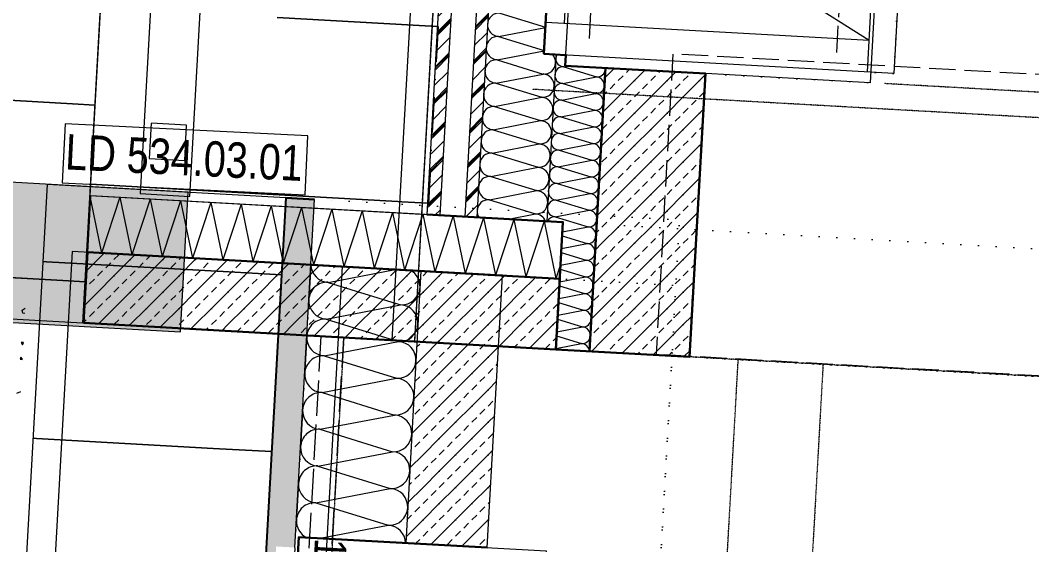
# Model space of a CAD drawing. Header units: metres. Extents: x -19025 to 34897, y -14024 to 26069.
# Drawn here: x -11640 to -8782, y 16683 to 18165 of the extents above; entities that cross this region are included whole.
import ezdxf
from ezdxf.enums import TextEntityAlignment as Align

# ---------------------------------------------------------------- set-up
doc = ezdxf.new("R2010")
doc.units = ezdxf.units.M
doc.header["$MEASUREMENT"] = 0
doc.set_wipeout_variables(frame=1)
for name, pattern in [('Punktlinie weit', [0.05, 0, -0.05]), ('Strichlinie eng', [0.1, 0.075, -0.025]), ('Strichlinie mittel', [0.15, 0.1, -0.05]), ('Untersicht', [0.125, 0.1, -0.025]), ('Wipeout_Contour', [1, 0, -1]), ('zz_Gebäudefluchtlinie', [0.2, 0.1, -0.05, 0, -0.05])]:
    doc.linetypes.add(name, pattern=pattern)
for name, color, linetype in [('110 Wand Aussen', 7, 'Continuous'), ('130 Wand Innen', 7, 'Continuous'), ('140 Bruestung Attika', 7, 'Continuous'), ('220 Bodenaufbau', 7, 'Continuous'), ('310 Dachkonstruktion massiv', 7, 'Continuous'), ('520 Post', 7, 'Continuous'), ('530 Küche', 7, 'Continuous'), ('930 Beschriftung Allgemein', 7, 'Continuous'), ('936 Beschriftung PP', 7, 'Continuous'), ('937 Beschriftung Detail', 7, 'Continuous'), ('938 Beschriftung Statik', 7, 'Continuous'), ('Neubau_130 Wand Innen', 7, 'Continuous')]:
    doc.layers.add(name, color=color, linetype=linetype)
doc.styles.add('ERSTELLTER_STIL_1', font='ARIALN.TTF')
doc.styles.add('ERSTELLTER_STIL_9', font='arial.ttf', dxfattribs={"width": 0.8})
pattern_1 = [(45, (0, 0), (-0.04596194, 0.04596194), [0.0195, -0.013]), (45, (-0.02298, 0.02298), (-0.04596194, 0.04596194), [0.065, 0])]
pattern_2 = [(225, (-0.0023, 0.0023), (-0.04596194, 0.04596194), []), (225, (0, 0), (-0.04596194, 0.04596194), []), (225, (0.0023, -0.0023), (-0.04596194, 0.04596194), []), (225, (-0.068943, -0.02298), (-0.02298097, 0.02298097), [])]

# ---------------------------------------------------------------- blocks, each defined once
blk = doc.blocks.new('Decke_1_1', base_point=(-12.5417, 13.2338))
at = {"layer": '220 Bodenaufbau', "color": 7, "linetype": 'Continuous', "lineweight": 13, "flags": 128}
blk.add_lwpolyline([(-2.3698, 16.6251), (-2.1874, 19.881), (-1.9359, 19.8669), (-1.6772, 24.4846), (-1.1455, 24.4548), (-0.9662, 27.6549), (-2.8954, 27.632), (-11.9163, 28.0447), (-12.2686, 21.76), (-12.482, 21.772), (-12.74, 17.1693)], dxfattribs=at)
blk = doc.blocks.new('Herdblock[23]_1', base_point=(-9.1512, 22.2379))
at = {"layer": '530 Küche', "color": 8, "linetype": 'Strichlinie eng', "lineweight": 5}
for p, q in [((-11.5475, 22.3722), (-11.5951, 21.5236)), ((-9.1512, 22.2379), (-11.5475, 22.3722)), ((-9.1512, 22.2379), (-9.1988, 21.3892)), ((-10.3293, 21.9484), (-10.3187, 22.1381)), ((-10.3187, 22.1381), (-10.0591, 22.1235)), ((-10.0591, 22.1235), (-10.0697, 21.9338)), ((-9.8594, 22.1123), (-9.87, 21.9226)), ((-9.5998, 22.0978), (-9.8594, 22.1123)), ((-9.6104, 21.9081), (-9.5998, 22.0978)), ((-10.0316, 22.0769), (-10.0501, 21.7475)), ((-9.8919, 22.0691), (-10.0316, 22.0769)), ((-9.9103, 21.7396), (-9.8919, 22.0691)), ((-10.0128, 22.0558), (-10.029, 21.7663)), ((-9.9728, 22.0536), (-10.0128, 22.0558)), ((-9.9891, 21.7641), (-9.9728, 22.0536)), ((-9.9529, 22.0525), (-9.9691, 21.7629)), ((-9.9129, 22.0502), (-9.9529, 22.0525)), ((-9.9292, 21.7607), (-9.9129, 22.0502)), ((-10.0697, 21.9338), (-10.3293, 21.9484)), ((-9.87, 21.9226), (-9.6104, 21.9081)), ((-10.3315, 21.9085), (-10.3422, 21.7188)), ((-10.0719, 21.8939), (-10.3315, 21.9085)), ((-10.0826, 21.7042), (-10.0719, 21.8939)), ((-9.8829, 21.693), (-9.8723, 21.8827)), ((-9.8723, 21.8827), (-9.6127, 21.8682)), ((-9.6127, 21.8682), (-9.6233, 21.6785)), ((-10.029, 21.7663), (-9.9891, 21.7641)), ((-9.9691, 21.7629), (-9.9292, 21.7607)), ((-10.0501, 21.7475), (-9.9103, 21.7396)), ((-10.3422, 21.7188), (-10.0826, 21.7042)), ((-9.6233, 21.6785), (-9.8829, 21.693)), ((-9.1988, 21.3892), (-11.5951, 21.5236))]:
    blk.add_line(p, q, dxfattribs=at)
at = {"layer": '530 Küche', "color": 8, "linetype": 'Strichlinie eng', "lineweight": 5, "flags": 128}
blk.add_lwpolyline([(-9.5576, 22.1355), (-10.3564, 22.1803), (-10.3843, 21.6811), (-9.5856, 21.6363)], close=True, dxfattribs=at)
blk = doc.blocks.new('Unterschrank Einzeltür 24[60]_1', base_point=(-11.0254, 23.4502))
at = {"layer": '530 Küche', "color": 8, "linetype": 'Strichlinie eng', "lineweight": 5}
for p, q in [((-11.7243, 23.4893), (-11.7858, 22.3911)), ((-11.0254, 23.4502), (-11.0869, 22.3519))]:
    blk.add_line(p, q, dxfattribs=at)
blk = doc.blocks.new('Wand_12_1', base_point=(-12.4774, 21.5715))
at = {"layer": 'Neubau_130 Wand Innen', "color": 8, "linetype": 'Untersicht', "lineweight": 13, "flags": 128}
for points in [[(-12.5423, 21.5751), (-12.7779, 17.3718)], [(-12.713, 17.3681), (-12.4774, 21.5715)], [(-12.4774, 21.5715), (-12.5423, 21.5751)], [(-12.713, 17.3681), (-12.7779, 17.3718)]]:
    blk.add_lwpolyline(points, dxfattribs=at)
blk = doc.blocks.new('Wand_81_1', base_point=(-12.2772, 21.5603))
at = {"color": 254, "linetype": 'Wipeout_Contour', "lineweight": 0, "ltscale": 103.857072}
blk.add_wipeout([(-12.1934, 24.2113), (-12.3421, 21.5639), (-12.2772, 21.5603), (-12.1285, 24.2076)], dxfattribs=at).dxf.layer = '130 Wand Innen'
at = {"layer": '130 Wand Innen', "color": 7, "linetype": 'Continuous', "lineweight": 13, "flags": 128}
for points in [[(-11.9718, 28.157), (-12.3421, 21.5639)], [(-12.2772, 21.5603), (-12.1285, 24.2076)], [(-12.3421, 21.5639), (-12.2772, 21.5603)]]:
    blk.add_lwpolyline(points, dxfattribs=at)
blk = doc.blocks.new('Wand_145_1', base_point=(-11.7824, 21.5325))
at = {"layer": '110 Wand Aussen', "color": 255, "linetype": 'Punktlinie weit', "lineweight": 13, "flags": 128}
for points in [[(-11.7623, 21.8919), (-11.7712, 21.7322)], [(-9.8838, 21.7866), (-11.7623, 21.8919)], [(-9.8838, 21.7866), (-9.8928, 21.6269)], [(-11.7712, 21.7322), (-11.7824, 21.5325)], [(-9.8928, 21.6269), (-9.904, 21.4272)], [(-11.7824, 21.5325), (-9.904, 21.4272)]]:
    blk.add_lwpolyline(points, dxfattribs=at)
blk = doc.blocks.new('*X642')
at = {"layer": '110 Wand Aussen', "color": 7, "linetype": 'Continuous', "lineweight": 5}
for p, q in [((-13.1935, 21.961), (-13.162, 21.8101)), ((-13.1102, 21.9675), (-13.162, 21.8101)), ((-13.1102, 21.9675), (-13.0764, 21.8053)), ((-13.0246, 21.9627), (-13.0764, 21.8053)), ((-13.0246, 21.9627), (-12.9908, 21.8005)), ((-12.939, 21.9579), (-12.9908, 21.8005)), ((-12.939, 21.9579), (-12.9052, 21.7957)), ((-12.8534, 21.9531), (-12.9052, 21.7957)), ((-12.8534, 21.9531), (-12.8196, 21.7909)), ((-12.7678, 21.9483), (-12.8196, 21.7909)), ((-12.7678, 21.9483), (-12.734, 21.7861)), ((-12.6822, 21.9435), (-12.734, 21.7861)), ((-12.6822, 21.9435), (-12.6483, 21.7813)), ((-12.5966, 21.9387), (-12.6483, 21.7813)), ((-12.5966, 21.9387), (-12.5627, 21.7765)), ((-12.511, 21.9339), (-12.5627, 21.7765)), ((-12.511, 21.9339), (-12.4771, 21.7717)), ((-12.4254, 21.9291), (-12.4771, 21.7717)), ((-12.4254, 21.9291), (-12.3915, 21.7669)), ((-12.3398, 21.9243), (-12.3915, 21.7669)), ((-12.3398, 21.9243), (-12.3059, 21.7621)), ((-12.2541, 21.9195), (-12.3059, 21.7621)), ((-12.2541, 21.9195), (-12.2203, 21.7573)), ((-12.1685, 21.9147), (-12.2203, 21.7573)), ((-12.1685, 21.9147), (-12.1347, 21.7525)), ((-12.0829, 21.9099), (-12.1347, 21.7525)), ((-12.0829, 21.9099), (-12.0491, 21.7477)), ((-11.9973, 21.9051), (-12.0491, 21.7477)), ((-11.9973, 21.9051), (-11.9635, 21.7429)), ((-11.9117, 21.9003), (-11.9635, 21.7429)), ((-11.9117, 21.9003), (-11.8779, 21.7381)), ((-11.865, 21.7773), (-11.8779, 21.7381))]:
    blk.add_line(p, q, dxfattribs=at)
blk = doc.blocks.new('Wand_151_1', base_point=(-13.213, 21.6127))
at = {"layer": '110 Wand Aussen', "linetype": 'Continuous', "lineweight": 0, "true_color": 0x000000}
h = blk.add_hatch(dxfattribs=at)
h.set_pattern_fill('BETON__BEWEHRT_SN46_0001', color=18, style=0, pattern_type=2)
h.set_pattern_definition(pattern_1)
h.paths.add_polyline_path([(-11.8672, 21.7375), (-13.2018, 21.8124), (-13.213, 21.6127), (-11.8784, 21.5379)])
at = {"layer": '110 Wand Aussen', "color": 7, "linetype": 'Continuous', "lineweight": 30}
blk.add_line((-11.8672, 21.7375), (-13.2018, 21.8124), dxfattribs=at)
at = {"layer": '110 Wand Aussen', "color": 7, "linetype": 'Continuous', "lineweight": 13, "flags": 128}
for points in [[(-13.1929, 21.9721), (-13.2018, 21.8124)], [(-11.8582, 21.8973), (-13.1929, 21.9721)], [(-11.8582, 21.8973), (-11.8672, 21.7375)]]:
    blk.add_lwpolyline(points, dxfattribs=at)
at = {"layer": '110 Wand Aussen', "color": 7, "linetype": 'Continuous', "lineweight": 30, "flags": 128}
for points in [[(-13.2018, 21.8124), (-13.213, 21.6127)], [(-11.8672, 21.7375), (-11.8784, 21.5379)], [(-13.213, 21.6127), (-11.8784, 21.5379)]]:
    blk.add_lwpolyline(points, dxfattribs=at)
at = {"layer": '110 Wand Aussen', "color": 7, "lineweight": 30}
blk.add_blockref('*X642', (0, 0), dxfattribs=at)
blk = doc.blocks.new('*X657')
at = {"layer": '310 Dachkonstruktion massiv', "color": 8, "linetype": 'Continuous', "lineweight": 5}
for p, q in [((-13.7429, 22.2596), (-13.2437, 22.2316)), ((-13.2437, 22.2316), (-13.7429, 22.2596)), ((-13.2437, 22.2316), (-13.1807, 22.2281)), ((-13.1807, 22.2281), (-13.2437, 22.2316)), ((-13.7709, 21.7604), (-13.2716, 21.7324)), ((-13.2716, 21.7324), (-13.7709, 21.7604)), ((-13.2716, 21.7324), (-13.2086, 21.7288)), ((-13.2086, 21.7288), (-13.2716, 21.7324))]:
    blk.add_line(p, q, dxfattribs=at)
blk = doc.blocks.new('Dachfläche_29_1', base_point=(-13.2152, 21.6128))
at = {"layer": '310 Dachkonstruktion massiv', "color": 7, "linetype": 'Continuous', "lineweight": 13, "flags": 128}
blk.add_lwpolyline([(-14.3973, 28.1581), (-14.7391, 22.0587), (-14.0402, 22.0195), (-14.0604, 21.6602), (-13.2152, 21.6128), (-12.8522, 28.0874)], close=True, dxfattribs=at)
at = {"layer": '310 Dachkonstruktion massiv', "color": 7, "linetype": 'Continuous', "lineweight": 13}
blk.add_blockref('*X657', (0, 0), dxfattribs=at)
blk = doc.blocks.new('*X708')
at = {"layer": '310 Dachkonstruktion massiv', "color": 7, "linetype": 'Continuous', "lineweight": 13}
for p, q in [((-12.5215, 21.7273), (-12.3319, 21.7636)), ((-12.5215, 21.7273), (-12.3169, 21.6638)), ((-12.5273, 21.6236), (-12.3169, 21.6638)), ((-12.5273, 21.6236), (-12.3227, 21.5601)), ((-12.5331, 21.5198), (-12.3227, 21.5601)), ((-12.5331, 21.5198), (-12.3285, 21.4563)), ((-12.5389, 21.4161), (-12.3285, 21.4563)), ((-12.5389, 21.4161), (-12.3343, 21.3525)), ((-12.5448, 21.3123), (-12.3343, 21.3525)), ((-12.5448, 21.3123), (-12.3401, 21.2488)), ((-12.5506, 21.2085), (-12.3401, 21.2488)), ((-12.5506, 21.2085), (-12.346, 21.145)), ((-12.5564, 21.1048), (-12.346, 21.145)), ((-12.5564, 21.1048), (-12.3518, 21.0413)), ((-12.5446, 21.0044), (-12.3518, 21.0413))]:
    blk.add_line(p, q, dxfattribs=at)
for centre, start, end in [((-12.5186, 21.7792), 182.4777, 266.7915), ((-12.314, 21.7157), 356.7915, 61.0707), ((-12.5244, 21.6755), 86.7915, 176.7915), ((-12.314, 21.7157), 266.7915, 356.7915), ((-12.5244, 21.6755), 176.7915, 266.7915), ((-12.3198, 21.6119), 356.7915, 86.7915), ((-12.5302, 21.5717), 86.7915, 176.7915), ((-12.3198, 21.6119), 266.7915, 356.7915), ((-12.5302, 21.5717), 176.7915, 266.7915), ((-12.3256, 21.5082), 356.7915, 86.7915), ((-12.536, 21.4679), 86.7915, 176.7915), ((-12.3256, 21.5082), 266.7915, 356.7915), ((-12.536, 21.4679), 176.7915, 266.7915), ((-12.3314, 21.4044), 356.7915, 86.7915), ((-12.5418, 21.3642), 86.7915, 176.7915), ((-12.3314, 21.4044), 266.7915, 356.7915), ((-12.5418, 21.3642), 176.7915, 266.7915), ((-12.3372, 21.3007), 356.7915, 86.7915), ((-12.5477, 21.2604), 86.7915, 176.7915), ((-12.3372, 21.3007), 266.7915, 356.7915), ((-12.5477, 21.2604), 176.7915, 266.7915), ((-12.343, 21.1969), 356.7915, 86.7915), ((-12.5535, 21.1567), 86.7915, 176.7915), ((-12.343, 21.1969), 266.7915, 356.7915), ((-12.5535, 21.1567), 176.7915, 266.7915), ((-12.3489, 21.0931), 356.7915, 86.7915), ((-12.5593, 21.0529), 86.7915, 176.7915), ((-12.3489, 21.0931), 266.7915, 356.7915), ((-12.5593, 21.0529), 176.7915, 243.1928), ((-12.3547, 20.9894), 1.5886, 86.7915)]:
    blk.add_arc(centre, 0.052, start, end, dxfattribs=at)
blk = doc.blocks.new('Einfache Dachfensteröffnung_27')
at = {"layer": '310 Dachkonstruktion massiv', "linetype": 'Continuous', "lineweight": 0}
for p, q in [((1.2199, 0.7), (-1.2199, 0.7)), ((-1.2199, 0.7), (-1.2199, 0)), ((1.2199, 0), (1.2199, 0.7)), ((-1.2199, 0), (1.2199, 0))]:
    blk.add_line(p, q, dxfattribs=at)
blk = doc.blocks.new('Dachfläche_38_1', base_point=(-13.2452, 21.8148))
at = {"layer": '310 Dachkonstruktion massiv', "linetype": 'Continuous', "lineweight": 0, "true_color": 0x000000}
h = blk.add_hatch(dxfattribs=at)
h.set_pattern_fill('BETON__BEWEHRT_SN46_0001', color=18, style=0, pattern_type=2)
h.set_pattern_definition(pattern_1)
h.paths.add_polyline_path([(-12.3026, 20.9908), (-12.072, 20.9779), (-12.0289, 21.7466), (-12.2595, 21.7595)])
at = {"layer": '310 Dachkonstruktion massiv', "color": 7, "linetype": 'Continuous', "lineweight": 13, "flags": 128}
blk.add_lwpolyline([(-12.5707, 21.777), (-13.2452, 21.8148), (-13.5032, 17.2121)], dxfattribs=at)
at = {"layer": '310 Dachkonstruktion massiv', "color": 12, "linetype": 'zz_Gebäudefluchtlinie', "lineweight": 13, "true_color": 0xcc0000, "flags": 128}
blk.add_lwpolyline([(-12.5707, 21.777), (-12.8288, 17.1743)], dxfattribs=at)
at = {"layer": '310 Dachkonstruktion massiv', "color": 7, "linetype": 'Continuous', "lineweight": 30, "flags": 128}
for points in [[(-12.0289, 21.7466), (-12.5707, 21.777)], [(-12.2085, 18.5419), (-12.741, 18.5717), (-12.6044, 21.0077), (-12.072, 20.9779)]]:
    blk.add_lwpolyline(points, dxfattribs=at)
at = {"layer": '310 Dachkonstruktion massiv', "color": 7, "linetype": 'Continuous', "lineweight": 18, "flags": 128}
for points in [[(-12.2595, 21.7595), (-12.3026, 20.9908)], [(-12.072, 20.9779), (-12.0289, 21.7466)]]:
    blk.add_lwpolyline(points, dxfattribs=at)
at = {"layer": '310 Dachkonstruktion massiv', "color": 255, "linetype": 'Punktlinie weit', "lineweight": 13, "flags": 128}
blk.add_lwpolyline([(-12.2869, 17.1439), (-11.7969, 17.1165), (-11.5389, 21.7191), (-12.0289, 21.7466)], dxfattribs=at)
at = {"layer": '310 Dachkonstruktion massiv', "color": 7, "linetype": 'Continuous', "lineweight": 13}
blk.add_blockref('*X708', (0, 0), dxfattribs=at)
at = {"layer": '310 Dachkonstruktion massiv', "linetype": 'Continuous', "lineweight": 0, "xscale": -0.9999999999999998, "rotation": 266.7914836001973}
blk.add_blockref('Einfache Dachfensteröffnung_27', (-12.6727, 19.7897), dxfattribs=at)
blk = doc.blocks.new('*X769')
at = {"layer": '930 Beschriftung Allgemein', "color": 254, "linetype": 'Continuous', "lineweight": 9, "true_color": 0xd4d4d4}
for p, q in [((-13.3862, 21.6486), (-13.3774, 21.6541)), ((-13.3845, 21.6398), (-13.3862, 21.6486)), ((-13.3782, 21.6391), (-13.3845, 21.6398)), ((-13.3828, 21.5573), (-13.3889, 21.557)), ((-13.3889, 21.557), (-13.3856, 21.5511)), ((-13.3856, 21.5511), (-13.3828, 21.5573)), ((-13.3903, 21.5155), (-13.3915, 21.5105)), ((-13.3915, 21.5105), (-13.3855, 21.5096)), ((-13.3855, 21.5099), (-13.3903, 21.5155)), ((-13.3906, 21.4184), (-13.402, 21.4137))]:
    blk.add_line(p, q, dxfattribs=at)
blk = doc.blocks.new('Schraffur_2_1', base_point=(4.6564, 0))
at = {"layer": '930 Beschriftung Allgemein', "color": 254, "linetype": 'Strichlinie mittel', "lineweight": 9, "true_color": 0xd4d4d4}
blk.add_blockref('*X769', (0, 0), dxfattribs=at)
blk = doc.blocks.new('Wand_196_1', base_point=(-12.9293, 21.757))
at = {"layer": '140 Bruestung Attika', "linetype": 'Continuous', "lineweight": 13, "true_color": 0xebebeb}
for points in [[(-14.4853, 21.674), (-14.0909, 21.6518), (-14.4632, 22.0683)], [(-14.4632, 22.0683), (-14.0909, 21.6518), (-14.0688, 22.0462)], [(-14.0909, 21.6518), (-12.9388, 21.5873), (-12.9167, 21.9816), (-14.0688, 22.0462)]]:
    blk.add_hatch(color=7, dxfattribs=at).paths.add_polyline_path(points)
at = {"layer": '140 Bruestung Attika', "color": 7, "linetype": 'Continuous', "lineweight": 13, "flags": 128}
for points in [[(-14.4632, 22.0683), (-14.4853, 21.674)], [(-12.9167, 21.9816), (-14.4632, 22.0683)], [(-12.9388, 21.5873), (-12.9167, 21.9816)], [(-14.0909, 21.6518), (-12.9388, 21.5873)]]:
    blk.add_lwpolyline(points, dxfattribs=at)
blk = doc.blocks.new('*X901')
at = {"layer": '310 Dachkonstruktion massiv', "color": 8, "linetype": 'Continuous', "lineweight": 5}
for p, q in [((-12.666, 22.4756), (-12.2133, 22.45)), ((-12.2133, 22.45), (-12.666, 22.4756)), ((-13.1932, 22.0047), (-12.6943, 21.9764)), ((-12.6943, 21.9764), (-13.1932, 22.0047)), ((-12.6943, 21.9764), (-12.2413, 21.9507)), ((-12.2413, 21.9507), (-12.6943, 21.9764))]:
    blk.add_line(p, q, dxfattribs=at)
blk = doc.blocks.new('*X902')
at = {"layer": '310 Dachkonstruktion massiv', "color": 7, "linetype": 'Continuous', "lineweight": 13}
for p, q in [((-12.0365, 22.4878), (-11.9079, 22.4479)), ((-12.0402, 22.4219), (-11.908, 22.4472)), ((-12.0402, 22.4219), (-11.9116, 22.382)), ((-12.0439, 22.356), (-11.9117, 22.3813)), ((-12.0439, 22.356), (-11.914, 22.3157)), ((-12.0476, 22.2901), (-11.914, 22.3157)), ((-12.0476, 22.2901), (-11.9177, 22.2498)), ((-12.0513, 22.2242), (-11.9177, 22.2498)), ((-12.0513, 22.2242), (-11.9214, 22.1839)), ((-12.055, 22.1584), (-11.9214, 22.1839)), ((-12.055, 22.1584), (-11.9251, 22.118)), ((-12.0587, 22.0925), (-11.9251, 22.118)), ((-12.0587, 22.0925), (-11.9287, 22.0521)), ((-12.0624, 22.0266), (-11.9287, 22.0521)), ((-12.0624, 22.0266), (-11.9324, 21.9862)), ((-12.0661, 21.9607), (-11.9324, 21.9862)), ((-12.0661, 21.9607), (-11.9361, 21.9203)), ((-12.0117, 21.9059), (-11.9361, 21.9203))]:
    blk.add_line(p, q, dxfattribs=at)
for centre, start, end in [((-12.0384, 22.4549), 86.7915, 176.7915), ((-12.0384, 22.4549), 176.7915, 266.7915), ((-12.0421, 22.389), 86.7915, 176.7915), ((-12.0421, 22.389), 176.7915, 266.7915), ((-12.0458, 22.3231), 86.7915, 176.7915), ((-11.9121, 22.3486), 356.7915, 43.3596), ((-12.0458, 22.3231), 176.7915, 266.7915), ((-11.9121, 22.3486), 266.7915, 356.7915), ((-11.9158, 22.2828), 356.7915, 86.7915), ((-12.0494, 22.2572), 86.7915, 176.7915), ((-11.9158, 22.2828), 266.7915, 356.7915), ((-12.0494, 22.2572), 176.7915, 266.7915), ((-11.9195, 22.2169), 356.7915, 86.7915), ((-12.0531, 22.1913), 86.7915, 176.7915), ((-11.9195, 22.2169), 266.7915, 356.7915), ((-12.0531, 22.1913), 176.7915, 266.7915), ((-11.9232, 22.151), 356.7915, 86.7915), ((-12.0568, 22.1254), 86.7915, 176.7915), ((-11.9232, 22.151), 266.7915, 356.7915), ((-12.0568, 22.1254), 176.7915, 266.7915), ((-12.0605, 22.0595), 86.7915, 176.7915), ((-11.9269, 22.0851), 356.7915, 86.7915), ((-11.9269, 22.0851), 266.7915, 356.7915), ((-12.0605, 22.0595), 176.7915, 266.7915), ((-11.9306, 22.0192), 356.7915, 86.7915), ((-12.0642, 21.9936), 86.7915, 176.7915), ((-11.9306, 22.0192), 266.7915, 356.7915), ((-12.0642, 21.9936), 176.7915, 266.7915), ((-11.9343, 21.9533), 356.7915, 86.7915), ((-12.0679, 21.9277), 86.7915, 176.7915), ((-11.9343, 21.9533), 266.7915, 356.7915), ((-12.0679, 21.9277), 176.7915, 211.2033), ((-11.938, 21.8874), 22.5681, 86.7915)]:
    blk.add_arc(centre, 0.033, start, end, dxfattribs=at)
blk = doc.blocks.new('*X903')
at = {"layer": '310 Dachkonstruktion massiv', "color": 7, "linetype": 'Continuous', "lineweight": 13}
for p, q in [((-11.8562, 22.3361), (-11.8424, 22.3387)), ((-11.8562, 22.3361), (-11.7634, 22.3073)), ((-11.8588, 22.289), (-11.7634, 22.3073)), ((-11.8588, 22.289), (-11.766, 22.2602)), ((-11.8614, 22.2419), (-11.766, 22.2602)), ((-11.8614, 22.2419), (-11.7686, 22.2131)), ((-11.8641, 22.1949), (-11.7686, 22.2131)), ((-11.8641, 22.1949), (-11.7713, 22.1661)), ((-11.8667, 22.1478), (-11.7713, 22.1661)), ((-11.8667, 22.1478), (-11.7739, 22.119)), ((-11.8694, 22.1007), (-11.7739, 22.119)), ((-11.8694, 22.1007), (-11.7765, 22.0719)), ((-11.872, 22.0537), (-11.7765, 22.0719)), ((-11.872, 22.0537), (-11.7792, 22.0249)), ((-11.8746, 22.0066), (-11.7792, 22.0249)), ((-11.8746, 22.0066), (-11.7818, 21.9778)), ((-11.8773, 21.9595), (-11.7818, 21.9778)), ((-11.8773, 21.9595), (-11.7845, 21.9307)), ((-11.8799, 21.9125), (-11.7845, 21.9307)), ((-11.8799, 21.9125), (-11.7871, 21.8837)), ((-11.8598, 21.8698), (-11.7871, 21.8837)), ((-11.8624, 21.8227), (-11.7897, 21.8366)), ((-11.8604, 21.8585), (-11.7897, 21.8366)), ((-11.8631, 21.8115), (-11.7924, 21.7895)), ((-11.8651, 21.7756), (-11.7924, 21.7895)), ((-11.8657, 21.7644), (-11.795, 21.7425)), ((-11.8677, 21.7286), (-11.795, 21.7425)), ((-11.8703, 21.6815), (-11.7977, 21.6954)), ((-11.8683, 21.7173), (-11.7977, 21.6954)), ((-11.871, 21.6703), (-11.8003, 21.6483)), ((-11.873, 21.6344), (-11.8003, 21.6483)), ((-11.8736, 21.6232), (-11.8029, 21.6013)), ((-11.8756, 21.5874), (-11.8029, 21.6013)), ((-11.8783, 21.5403), (-11.8056, 21.5542)), ((-11.8763, 21.5761), (-11.8056, 21.5542))]:
    blk.add_line(p, q, dxfattribs=at)
for centre, start, end in [((-11.8549, 22.3596), 152.167, 176.7915), ((-11.8549, 22.3596), 176.7915, 266.7915), ((-11.8575, 22.3125), 86.7915, 176.7915), ((-11.762, 22.3308), 266.7915, 356.7915), ((-11.762, 22.3308), 356.7915, 5.0639), ((-11.8575, 22.3125), 176.7915, 266.7915), ((-11.7647, 22.2837), 356.7915, 86.7915), ((-11.8601, 22.2655), 86.7915, 176.7915), ((-11.8601, 22.2655), 176.7915, 266.7915), ((-11.7647, 22.2837), 266.7915, 356.7915), ((-11.8628, 22.2184), 86.7915, 176.7915), ((-11.7673, 22.2367), 266.7915, 356.7915), ((-11.7673, 22.2367), 356.7915, 86.7915), ((-11.8628, 22.2184), 176.7915, 266.7915), ((-11.77, 22.1896), 356.7915, 86.7915), ((-11.8654, 22.1713), 86.7915, 176.7915), ((-11.77, 22.1896), 266.7915, 356.7915), ((-11.8654, 22.1713), 176.7915, 266.7915), ((-11.7726, 22.1425), 356.7915, 86.7915), ((-11.868, 22.1243), 86.7915, 176.7915), ((-11.868, 22.1243), 176.7915, 266.7915), ((-11.7726, 22.1425), 266.7915, 356.7915), ((-11.8707, 22.0772), 86.7915, 176.7915), ((-11.7752, 22.0955), 266.7915, 356.7915), ((-11.7752, 22.0955), 356.7915, 86.7915), ((-11.8707, 22.0772), 176.7915, 266.7915), ((-11.7779, 22.0484), 356.7915, 86.7915), ((-11.8733, 22.0301), 86.7915, 176.7915), ((-11.7779, 22.0484), 266.7915, 356.7915), ((-11.876, 21.9831), 86.7915, 176.7915), ((-11.8733, 22.0301), 176.7915, 266.7915), ((-11.7805, 22.0013), 356.7915, 86.7915), ((-11.876, 21.9831), 176.7915, 266.7915), ((-11.7805, 22.0013), 266.7915, 356.7915), ((-11.7831, 21.9543), 356.7915, 86.7915), ((-11.8786, 21.936), 86.7915, 176.7915), ((-11.7831, 21.9543), 266.7915, 356.7915), ((-11.8786, 21.936), 176.7915, 266.7915), ((-11.7858, 21.9072), 356.7915, 86.7915), ((-11.8812, 21.8889), 86.7915, 152.6615), ((-11.7858, 21.9072), 266.7915, 356.7915), ((-11.7884, 21.8601), 356.7915, 86.7915), ((-11.7884, 21.8601), 266.7915, 356.7915), ((-11.7911, 21.8131), 356.7915, 86.7915), ((-11.7911, 21.8131), 266.7915, 356.7915), ((-11.7937, 21.766), 356.7915, 86.7915), ((-11.7937, 21.766), 266.7915, 356.7915), ((-11.7963, 21.7189), 356.7915, 86.7915), ((-11.7963, 21.7189), 266.7915, 356.7915), ((-11.799, 21.6719), 356.7915, 86.7915), ((-11.799, 21.6719), 266.7915, 356.7915), ((-11.8016, 21.6248), 356.7915, 86.7915), ((-11.8016, 21.6248), 266.7915, 356.7915), ((-11.8043, 21.5777), 356.7915, 86.7915), ((-11.8043, 21.5777), 266.7915, 356.7915), ((-11.8069, 21.5307), 4.5677, 86.7915)]:
    blk.add_arc(centre, 0.0236, start, end, dxfattribs=at)
blk = doc.blocks.new('Einfache Dachfensteröffnung_34')
at = {"layer": '310 Dachkonstruktion massiv', "linetype": 'Continuous', "lineweight": 0}
for p, q in [((0.6, 0.8627), (-0.6, 0.8627)), ((-0.6, 0.8627), (-0.6, 0)), ((0.6, 0), (0.6, 0.8627)), ((-0.6, 0), (0.6, 0))]:
    blk.add_line(p, q, dxfattribs=at)
blk = doc.blocks.new('VELUX GPU_9')
at = {"layer": '310 Dachkonstruktion massiv', "color": 7, "linetype": 'Continuous', "lineweight": 13}
for p, q in [((-0.57, 0.9157), (0.57, 0.9157)), ((-0.48, 0), (-0.48, 0.9157)), ((0, 0.053), (-0.48, 0.9157)), ((0, 0.053), (0.48, 0.9157)), ((0.48, 0), (0.48, 0.9157)), ((-0.48, 0.053), (0.48, 0.053))]:
    blk.add_line(p, q, dxfattribs=at)
at = {"layer": '310 Dachkonstruktion massiv', "color": 7, "linetype": 'Continuous', "lineweight": 13, "flags": 128}
blk.add_lwpolyline([(-0.57, 0), (0.57, 0), (0.57, 0.9899), (-0.57, 0.9899)], close=True, dxfattribs=at)
blk = doc.blocks.new('Dachfläche_56_1', base_point=(-12.8522, 28.0874))
at = {"layer": '310 Dachkonstruktion massiv', "linetype": 'Continuous', "lineweight": 5}
h = blk.add_hatch(dxfattribs=at)
h.set_pattern_fill('METALLE_SM_0001', color=5, style=0, pattern_type=2)
h.set_pattern_definition([(45, (0, 0), (-0.04596194, 0.04596194), [0.065, 0]), (45, (-0.02298, 0), (-0.04596194, 0.04596194), [0.065, 0]), (45, (-0.04596, 0), (-0.04596194, 0.04596194), [0.065, 0])])
h.paths.add_polyline_path([(-12.2431, 21.9189), (-12.2403, 21.9187), (-11.8969, 28.0437), (-11.8998, 28.0439)])
at = {"layer": '310 Dachkonstruktion massiv', "linetype": 'Continuous', "lineweight": 13, "true_color": 0xd2b48c}
h = blk.add_hatch(dxfattribs=at)
h.set_pattern_fill('VOLLHOLZ_SN21_0001', color=43, style=0, pattern_type=2)
h.set_pattern_definition(pattern_2)
h.paths.add_polyline_path([(-12.2403, 21.9187), (-12.2064, 21.9168), (-11.863, 28.0422), (-11.8969, 28.0437)])
h = blk.add_hatch(dxfattribs=at)
h.set_pattern_fill('VOLLHOLZ_SN21_0001', color=43, style=0, pattern_type=2)
h.set_pattern_definition(pattern_2)
h.paths.add_polyline_path([(-12.1358, 21.9129), (-12.1019, 21.911), (-11.7585, 28.0374), (-11.7924, 28.039)])
at = {"layer": '310 Dachkonstruktion massiv', "linetype": 'Continuous', "lineweight": 0, "true_color": 0x000000}
h = blk.add_hatch(dxfattribs=at)
h.set_pattern_fill('BETON__BEWEHRT_SN46_0001', color=18, style=0, pattern_type=2)
h.set_pattern_definition(pattern_1)
h.paths.add_polyline_path([(-11.7832, 21.5325), (-11.5008, 21.5167), (-11.4559, 22.317), (-11.7383, 22.3329)])
at = {"layer": '310 Dachkonstruktion massiv', "color": 7, "linetype": 'Continuous', "lineweight": 13, "flags": 128}
for points in [[(-12.8522, 28.0874), (-13.195, 21.9722), (-12.2431, 21.9189)], [(-11.863, 28.0422), (-12.2064, 21.9168)], [(-11.7924, 28.039), (-12.1358, 21.9129)], [(-11.7585, 28.0374), (-12.1019, 21.911)], [(-11.8778, 22.3707), (-11.9042, 21.8999)]]:
    blk.add_lwpolyline(points, dxfattribs=at)
at = {"layer": '310 Dachkonstruktion massiv', "color": 7, "linetype": 'Continuous', "lineweight": 18, "flags": 128}
blk.add_lwpolyline([(-11.8998, 28.0439), (-12.2431, 21.9189)], dxfattribs=at)
at = {"layer": '310 Dachkonstruktion massiv', "color": 7, "linetype": 'zz_Gebäudefluchtlinie', "lineweight": 13, "flags": 128}
blk.add_lwpolyline([(-11.8969, 28.0437), (-12.2403, 21.9187)], dxfattribs=at)
at = {"layer": '310 Dachkonstruktion massiv', "color": 255, "linetype": 'Punktlinie weit', "lineweight": 13, "flags": 128}
for points in [[(-11.5008, 21.5167), (-10.4761, 21.4593), (-10.1116, 27.9621), (-11.1368, 28.009)], [(-11.3888, 23.5151), (-10.9232, 23.489), (-10.9248, 23.4591), (-10.8599, 23.4555), (-10.9237, 22.3172), (-10.9886, 22.3209), (-10.9903, 22.2909), (-11.4559, 22.317)]]:
    blk.add_lwpolyline(points, dxfattribs=at)
at = {"layer": '310 Dachkonstruktion massiv', "color": 7, "linetype": 'Continuous', "lineweight": 30, "flags": 128}
for points in [[(-11.4559, 22.317), (-11.8516, 22.3392), (-11.85, 22.3692), (-11.9121, 22.3727), (-11.8483, 23.5109), (-11.7862, 23.5074), (-11.7845, 23.5373), (-11.3888, 23.5151)], [(-11.7383, 22.3329), (-11.7832, 21.5325)], [(-11.5008, 21.5167), (-11.4559, 22.317)], [(-12.2431, 21.9189), (-11.8582, 21.8973), (-11.8784, 21.5379), (-11.5008, 21.5167)]]:
    blk.add_lwpolyline(points, dxfattribs=at)
at = {"layer": '310 Dachkonstruktion massiv', "color": 7, "linetype": 'Continuous', "lineweight": 13}
for name in ['*X902', '*X901', '*X903']:
    blk.add_blockref(name, (0, 0), dxfattribs=at)
at = {"layer": '310 Dachkonstruktion massiv', "linetype": 'Continuous', "lineweight": 0, "xscale": -0.9999999999999998, "rotation": 266.7914836001973}
for name, p in [('Einfache Dachfensteröffnung_34', (-11.8181, 22.9383)), ('VELUX GPU_9', (-11.8802, 22.9418))]:
    blk.add_blockref(name, p, dxfattribs=at)
blk = doc.blocks.new('*X940')
at = {"layer": '310 Dachkonstruktion massiv', "color": 253, "linetype": 'Continuous', "lineweight": 9, "true_color": 0x9f9f9f}
for p, q in [((-13.3177, 21.7855), (-13.3278, 21.7861)), ((-13.3278, 21.7861), (-13.3177, 21.7855)), ((-12.8185, 21.7575), (-13.3177, 21.7855)), ((-13.3177, 21.7855), (-12.8185, 21.7575)), ((-12.6533, 21.7483), (-12.8185, 21.7575)), ((-12.8185, 21.7575), (-12.6533, 21.7483)), ((-13.3457, 21.2863), (-13.3557, 21.2869)), ((-13.3557, 21.2869), (-13.3457, 21.2863)), ((-12.8465, 21.2583), (-13.3457, 21.2863)), ((-13.3457, 21.2863), (-12.8465, 21.2583)), ((-12.6813, 21.2491), (-12.8465, 21.2583)), ((-12.8465, 21.2583), (-12.6813, 21.2491))]:
    blk.add_line(p, q, dxfattribs=at)
blk = doc.blocks.new('Dachfläche_82_1', base_point=(-13.3155, 22.004))
at = {"layer": '310 Dachkonstruktion massiv', "linetype": 'Continuous', "lineweight": 0, "true_color": 0xd7d7d7}
blk.add_hatch(color=254, dxfattribs=at).paths.add_polyline_path([(-12.9207, 16.9791), (-12.84, 16.9746), (-12.7487, 18.6022), (-12.7962, 18.6049), (-12.7324, 19.7431), (-12.6849, 19.7404), (-12.6793, 19.8401), (-12.7324, 19.8431), (-12.6686, 20.9813), (-12.6155, 20.9783), (-12.5604, 21.9617), (-12.6411, 21.9662)])
at = {"layer": '310 Dachkonstruktion massiv', "color": 7, "linetype": 'Continuous', "lineweight": 13, "flags": 128}
for points in [[(-13.3155, 22.004), (-13.5951, 17.0169), (-12.9207, 16.9791)], [(-12.6411, 21.9662), (-13.3155, 22.004)], [(-12.6155, 20.9783), (-12.5604, 21.9617)]]:
    blk.add_lwpolyline(points, dxfattribs=at)
at = {"layer": '310 Dachkonstruktion massiv', "color": 7, "linetype": 'Continuous', "lineweight": 25, "flags": 128}
blk.add_lwpolyline([(-12.6411, 21.9662), (-12.9207, 16.9791)], dxfattribs=at)
at = {"layer": '310 Dachkonstruktion massiv', "color": 255, "linetype": 'Punktlinie weit', "lineweight": 13, "flags": 128}
blk.add_lwpolyline([(-12.84, 16.9746), (-11.8081, 16.9168), (-11.5286, 21.9038), (-12.5604, 21.9617)], dxfattribs=at)
at = {"layer": '310 Dachkonstruktion massiv', "color": 7, "linetype": 'Continuous', "lineweight": 30, "flags": 128}
blk.add_lwpolyline([(-12.5604, 21.9617), (-12.6411, 21.9662)], dxfattribs=at)
at = {"layer": '310 Dachkonstruktion massiv', "color": 7, "linetype": 'Continuous', "lineweight": 13}
blk.add_blockref('*X940', (0, 0), dxfattribs=at)
blk = doc.blocks.new('Regenrinne 27')
at = {"layer": '520 Post', "color": 7, "linetype": 'Continuous', "lineweight": 13, "flags": 128}
for points in [[(0, -0.07), (6.2827, -0.07), (6.2827, 0.07), (0, 0.07)], [(6.0827, 0.05), (6.0827, -0.05), (6.1827, -0.05), (6.1827, 0.05)]]:
    blk.add_lwpolyline(points, close=True, dxfattribs=at)
blk = doc.blocks.new('Etikett_89_1', base_point=(-12.4668, 20.8007))
at = {"layer": '936 Beschriftung PP', "color": 7, "linetype": 'Continuous', "lineweight": 13, "flags": 128}
blk.add_lwpolyline([(-12.6297, 20.0151), (-12.5113, 20.0085), (-12.4668, 20.8007), (-12.5852, 20.8074)], close=True, dxfattribs=at)
at = {"layer": '936 Beschriftung PP', "color": 7, "lineweight": 13, "insert": (-12.5245, 20.0092), "char_height": 0.09, "attachment_point": 3, "rotation": 266.785, "style": 'ERSTELLTER_STIL_1'}
blk.add_mtext('\\A1;{\\pqr;\\pt0,1;\\fArial Narrow|b0|i0|c0|p0;\\W1.000000;114\\fArial Narrow|b0|i0|c0|p0;\\W1.000000;\\A1{\\H.66x;\\S^  ;}\\fArial Narrow|b0|i0|c0|p0;\\W1.000000; cm\\fArial Narrow|b0|i0|c0|p0;\\W1.000000;\\A1{\\H.66x;\\S^  ;}\\fArial Narrow|b0|i0|c0|p0;\\W1.000000; x \\fArial Narrow|b0|i0|c0|p0;\\W1.000000;\\fArial Narrow|b0|i0|c0|p0;\\W1.000000;\\fArial Narrow|b0|i0|c0|p0;\\W1.000000;\\fArial Narrow|b0|i0|c0|p0;\\W1.000000;\\fArial Narrow|b0|i0|c0|p0;\\W1.000000;140\\fArial Narrow|b0|i0|c0|p0;\\W1.000000;\\A1{\\H.66x;\\S^  ;}\\fArial Narrow|b0|i0|c0|p0;\\W1.000000; cm\\fArial Narrow|b0|i0|c0|p0;\\W1.000000;\\A1{\\H.66x;\\S^  ;}\\fArial Narrow|b0|i0|c0|p0;\\W1.000000;\\fArial Narrow|b0|i0|c0|p0;\\W1.000000;\\fArial Narrow|b0|i0|c0|p0;\\W1.000000;\\fArial Narrow|b0|i0|c0|p0;\\W1.000000;\\fArial Narrow|b0|i0|c0|p0;\\W1.000000;\\fArial Narrow|b0|i0|c0|p0;\\W1.000000;\\fArial Narrow|b0|i0|c0|p0;\\W1.000000;\\A1{\\H.66x;\\S^  ;}\\fArial Narrow|b0|i0|c0|p0;\\W1.000000;\\fArial Narrow|b0|i0|c0|p0;\\W1.000000;\\A1{\\H.66x;\\S^  ;}\\fArial Narrow|b0|i0|c0|p0;\\W1.000000;\\fArial Narrow|b0|i0|c0|p0;\\W1.000000;\\fArial Narrow|b0|i0|c0|p0;\\W1.000000;\\fArial Narrow|b0|i0|c0|p0;\\W1.000000;\\fArial Narrow|b0|i0|c0|p0;\\W1.000000;\\fArial Narrow|b0|i0|c0|p0;\\W1.000000;\\fArial Narrow|b0|i0|c0|p0;\\W1.000000;\\A1{\\H.66x;\\S^  ;}\\fArial Narrow|b0|i0|c0|p0;\\W1.000000;\\fArial Narrow|b0|i0|c0|p0;\\W1.000000;\\A1{\\H.66x;\\S^  ;}\\fArial Narrow|b0|i0|c0|p0;\\W1.000000;\\fArial Narrow|b0|i0|c0|p0;\\W1.000000;\\fArial Narrow|b0|i0|c0|p0;\\W1.000000;\\fArial Narrow|b0|i0|c0|p0;\\W1.000000;\\fArial Narrow|b0|i0|c0|p0;\\W1.000000;\\fArial Narrow|b0|i0|c0|p0;\\W1.000000;\\fArial Narrow|b0|i0|c0|p0;\\W1.000000;\\A1{\\H.66x;\\S^  ;}\\fArial Narrow|b0|i0|c0|p0;\\W1.000000;\\fArial Narrow|b0|i0|c0|p0;\\W1.000000;\\A1{\\H.66x;\\S^  ;}\\fArial Narrow|b0|i0|c0|p0;\\W1.000000;\\fArial Narrow|b0|i0|c0|p0;\\W1.000000;\\fArial Narrow|b0|i0|c0|p0;\\W1.000000;\\fArial Narrow|b0|i0|c0|p0;\\W1.000000;\\fArial Narrow|b0|i0|c0|p0;\\W1.000000;\\fArial Narrow|b0|i0|c0|p0;\\W1.000000;\\fArial Narrow|b0|i0|c0|p0;\\W1.000000;\\A1{\\H.66x;\\S^  ;}\\fArial Narrow|b0|i0|c0|p0;\\W1.000000;}', dxfattribs=at)
at = {"layer": '936 Beschriftung PP', "color": 7, "lineweight": 13, "style": 'ERSTELLTER_STIL_1'}
blk.add_attdef('DUMMY_92', text='', height=0.09, rotation=266.785, dxfattribs=at).set_placement((-12.4668, 20.8007), align=Align.TOP_LEFT)

msp = doc.modelspace()

# ---------------------------------------------------------------- linework, layer by layer
at = {"layer": '930 Beschriftung Allgemein', "color": 7, "linetype": 'Strichlinie mittel', "lineweight": 13}
msp.add_line((-9643.588, 16636.87), (-9611.689, 17205.905), dxfattribs=at)
for points in [[(-9395.334, 23506.315), (-7808.114, 23429.214), (-8161.536, 17124.613), (-9747.936, 17213.69)], [(-9131.893, 19183.741), (-8468.872, 19146.574), (-8536.036, 17948.453), (-9199.056, 17985.622)], [(-9372.063, 17192.619), (-9607.709, 12989.003), (-10544.966, 13042.114)]]:
    msp.add_lwpolyline(points, dxfattribs=at)
at = {"layer": '937 Beschriftung Detail', "color": 7, "linetype": 'Continuous', "lineweight": 13, "flags": 128}
msp.add_lwpolyline([(-11521.662, 17704.811), (-10835.5, 17670.922), (-10827.255, 17837.861), (-11513.417, 17871.751), (-11521.662, 17704.811)], close=True, dxfattribs=at)

# ---------------------------------------------------------------- block references
at = {"layer": '110 Wand Aussen', "color": 7, "lineweight": 30, "xscale": 1000, "yscale": 1000, "zscale": 1000}
msp.add_blockref('Wand_145_1', (-10031.096, 17229.416), dxfattribs=at)
at = {"layer": '140 Bruestung Attika', "color": 7, "lineweight": 30, "xscale": 1000, "yscale": 1000, "zscale": 1000}
msp.add_blockref('Wand_196_1', (-11177.954, 17453.928), dxfattribs=at)
at = {"layer": '220 Bodenaufbau', "color": 7, "linetype": 'Continuous', "lineweight": 13, "xscale": 1000, "yscale": 1000, "zscale": 1000}
msp.add_blockref('Decke_1_1', (-10790.357, 8930.711), dxfattribs=at)
at = {"layer": '310 Dachkonstruktion massiv', "color": 7, "linetype": 'Continuous', "lineweight": 13, "xscale": 1000, "yscale": 1000, "zscale": 1000}
msp.add_blockref('Dachfläche_29_1', (-11463.824, 17309.719), dxfattribs=at)
at = {"layer": '520 Post', "color": 7, "linetype": 'Continuous', "lineweight": 13, "xscale": 999.9999999999995, "yscale": 999.9999999999995, "zscale": 999.9999999999995, "rotation": 266.7959796054934}
msp.add_blockref('Regenrinne 27', (-10880.05, 23943.836), dxfattribs=at)
at = {"layer": '530 Küche', "color": 8, "linetype": 'Strichlinie eng', "lineweight": 5, "xscale": 1000, "yscale": 1000, "zscale": 1000}
for name, p in [('Unterschrank Einzeltür 24[60]_1', (-9274.04, 19147.092)), ('Herdblock[23]_1', (-7399.915, 17934.841))]:
    msp.add_blockref(name, p, dxfattribs=at)
at = {"layer": '930 Beschriftung Allgemein', "color": 254, "linetype": 'Strichlinie mittel', "lineweight": 9, "true_color": 0xd4d4d4, "xscale": 1000, "yscale": 1000, "zscale": 1000}
msp.add_blockref('Schraffur_2_1', (6407.716, -4303.067), dxfattribs=at)
at = {"layer": '936 Beschriftung PP', "color": 7, "linetype": 'Continuous', "lineweight": 13, "xscale": 1000, "yscale": 1000, "zscale": 1000}
msp.add_blockref('Etikett_89_1', (-10715.494, 16497.679), dxfattribs=at)
at = {"layer": 'Neubau_130 Wand Innen', "color": 7, "lineweight": 30, "xscale": 1000, "yscale": 1000, "zscale": 1000}
msp.add_blockref('Wand_12_1', (-10726.05, 17268.437), dxfattribs=at)

# ---------------------------------------------------------------- texts
at = {"layer": '937 Beschriftung Detail', "color": 7, "linetype": 'Continuous', "lineweight": 13, "insert": (-11514.816, 17742.064), "char_height": 100, "attachment_point": 7, "rotation": 357.172485, "style": 'ERSTELLTER_STIL_9'}
msp.add_mtext('\\A1;{\\pql;\\fArial|b0|i0|c0|p0;\\W0.800000;LD 534.0\\fArial|b0|i0|c0|p0;\\W0.800000;3\\fArial|b0|i0|c0|p0;\\W0.800000;.01}', dxfattribs=at)

# ---------------------------------------------------------------- next in the draw order: block references
at = {"layer": '130 Wand Innen', "color": 7, "lineweight": 30, "xscale": 1000, "yscale": 1000, "zscale": 1000}
msp.add_blockref('Wand_81_1', (-10525.862, 17257.215), dxfattribs=at)

# ---------------------------------------------------------------- next in the draw order: linework, layer by layer
at = {"layer": '930 Beschriftung Allgemein', "color": 7, "linetype": 'Strichlinie mittel', "lineweight": 13}
for points in [[(-9747.936, 17213.69), (-10525.613, 17257.284), (-10373.276, 20009.509), (-9593.659, 19965.806)], [(-10309.361, 17245.015), (-10726.054, 17268.374), (-10961.651, 13065.62), (-10544.958, 13042.261)]]:
    msp.add_lwpolyline(points, dxfattribs=at)
at = {"layer": '938 Beschriftung Statik', "color": 139, "linetype": 'Strichlinie mittel', "lineweight": 13, "true_color": 0x2c655e}
msp.add_lwpolyline([(-10114.643, 19367.129), (-8403.231, 19271.191), (-8481.589, 17873.384), (-10193.004, 17969.327)], dxfattribs=at)

# ---------------------------------------------------------------- next in the draw order: block references
at = {"layer": '110 Wand Aussen', "color": 7, "lineweight": 30, "xscale": 1000, "yscale": 1000, "zscale": 1000}
msp.add_blockref('Wand_151_1', (-11461.701, 17309.613), dxfattribs=at)
at = {"layer": '310 Dachkonstruktion massiv', "color": 7, "linetype": 'Continuous', "lineweight": 13, "xscale": 1000, "yscale": 1000, "zscale": 1000}
for name, p in [('Dachfläche_56_1', (-11100.869, 23784.375)), ('Dachfläche_82_1', (-11564.208, 17700.934)), ('Dachfläche_38_1', (-11493.859, 17511.729))]:
    msp.add_blockref(name, p, dxfattribs=at)

doc.saveas('drawing.dxf')
